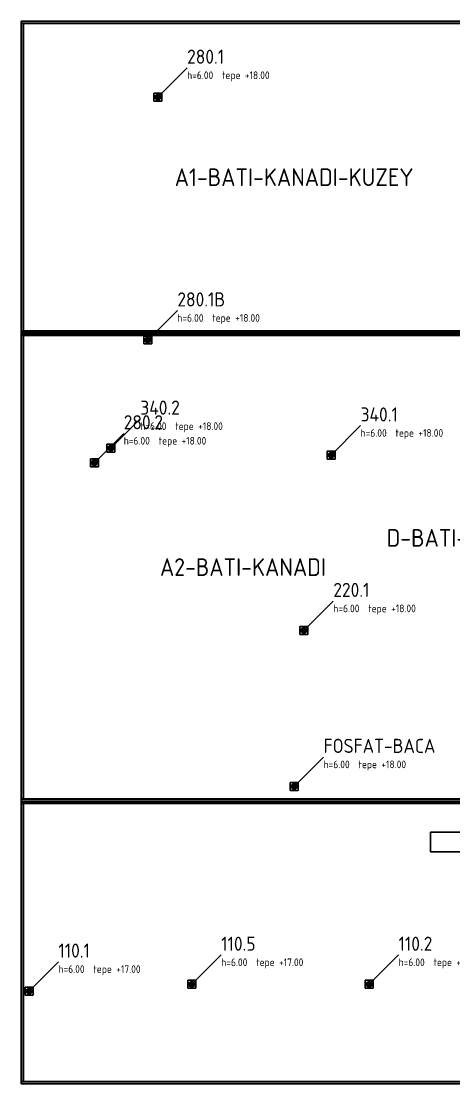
# Model space of a CAD drawing. Header units: millimetres. Extents: x 0 to 319848, y 0 to 191687.
# Drawn here: x 0 to 73552, y 0 to 180668 of the extents above; entities that cross this region are included whole.
import ezdxf
from ezdxf.enums import TextEntityAlignment as Align

# ---------------------------------------------------------------- set-up
doc = ezdxf.new("R2010")
doc.units = ezdxf.units.MM
for name, color, linetype in [('00-SINIR', 8, 'Continuous'), ('05-CEPHE', 253, 'Continuous'), ('10-CATI-DOSEME', 254, 'Continuous'), ('11-PARAPET', 9, 'Continuous'), ('16-KOPRU-BORU-HATTI', 33, 'Continuous'), ('20-BACA-110', 1, 'Continuous'), ('20-BACA-220', 90, 'Continuous'), ('20-BACA-280', 170, 'Continuous'), ('20-BACA-340', 230, 'Continuous'), ('20-BACA-DIGER', 12, 'Continuous'), ('30-BACA-KODU', 7, 'Continuous'), ('31-KILAVUZ-CIZGI', 8, 'Continuous')]:
    doc.layers.add(name, color=color, linetype=linetype)
doc.styles.add('ANNOT', font='isocp.shx')

# ---------------------------------------------------------------- blocks, each defined once
blk = doc.blocks.new('BACA_110_D800_H6000')
at = {"layer": '20-BACA-110'}
mesh = blk.add_polyface(dxfattribs=at)
corners = [(-680, -680), (680, -680), (680, 680), (-680, 680), (-680, -680, 400), (680, -680, 400), (680, 680, 400), (-680, 680, 400), (400, 0, 400), (380, 124, 400), (380, 124, 5550), (400, 0, 5550), (324, 235, 400), (324, 235, 5550), (235, 324, 400), (235, 324, 5550), (124, 380, 400), (124, 380, 5550), (0, 400, 400), (0, 400, 5550), (-124, 380, 400), (-124, 380, 5550), (-235, 324, 400), (-235, 324, 5550), (-324, 235, 400), (-324, 235, 5550), (-380, 124, 400), (-380, 124, 5550), (-400, 0, 400), (-400, 0, 5550), (-380, -124, 400), (-380, -124, 5550), (-324, -235, 400), (-324, -235, 5550), (-235, -324, 400), (-235, -324, 5550), (-124, -380, 400), (-124, -380, 5550), (0, -400, 400), (0, -400, 5550), (124, -380, 400), (124, -380, 5550), (235, -324, 400), (235, -324, 5550), (324, -235, 400), (324, -235, 5550), (380, -124, 400), (380, -124, 5550), (488, 0, 3130), (464, 151, 3130), (464, 151, 3270), (488, 0, 3270), (395, 287, 3130), (395, 287, 3270), (287, 395, 3130), (287, 395, 3270), (151, 464, 3130), (151, 464, 3270), (0, 488, 3130), (0, 488, 3270), (-151, 464, 3130), (-151, 464, 3270), (-287, 395, 3130), (-287, 395, 3270), (-395, 287, 3130), (-395, 287, 3270), (-464, 151, 3130), (-464, 151, 3270), (-488, 0, 3130), (-488, 0, 3270), (-464, -151, 3130), (-464, -151, 3270), (-395, -287, 3130), (-395, -287, 3270), (-287, -395, 3130), (-287, -395, 3270), (-151, -464, 3130), (-151, -464, 3270), (0, -488, 3130), (0, -488, 3270), (151, -464, 3130), (151, -464, 3270), (287, -395, 3130), (287, -395, 3270), (395, -287, 3130), (395, -287, 3270), (464, -151, 3130), (464, -151, 3270), (335, 109, 5850), (352, 0, 5850), (285, 207, 5850), (207, 285, 5850), (109, 335, 5850), (0, 352, 5850), (-109, 335, 5850), (-207, 285, 5850), (-285, 207, 5850), (-335, 109, 5850), (-352, 0, 5850), (-335, -109, 5850), (-285, -207, 5850), (-207, -285, 5850), (-109, -335, 5850), (0, -352, 5850), (109, -335, 5850), (207, -285, 5850), (285, -207, 5850), (335, -109, 5850), (380, 0, 5850), (361, 117, 5850), (361, 117, 6000), (380, 0, 6000), (307, 223, 5850), (307, 223, 6000), (223, 307, 5850), (223, 307, 6000), (117, 361, 5850), (117, 361, 6000), (0, 380, 5850), (0, 380, 6000), (-117, 361, 5850), (-117, 361, 6000), (-223, 307, 5850), (-223, 307, 6000), (-307, 223, 5850), (-307, 223, 6000), (-361, 117, 5850), (-361, 117, 6000), (-380, 0, 5850), (-380, 0, 6000), (-361, -117, 5850), (-361, -117, 6000), (-307, -223, 5850), (-307, -223, 6000), (-223, -307, 5850), (-223, -307, 6000), (-117, -361, 5850), (-117, -361, 6000), (0, -380, 5850), (0, -380, 6000), (117, -361, 5850), (117, -361, 6000), (223, -307, 5850), (223, -307, 6000), (307, -223, 5850), (307, -223, 6000), (361, -117, 5850), (361, -117, 6000)]
mesh.append_faces([[corners[k] for k in face] for face in [(0, 1, 2, 3), (4, 5, 6, 7), (0, 1, 5, 4), (1, 2, 6, 5), (2, 3, 7, 6), (3, 0, 4, 7), (8, 9, 10, 11), (9, 12, 13, 10), (12, 14, 15, 13), (14, 16, 17, 15), (16, 18, 19, 17), (18, 20, 21, 19), (20, 22, 23, 21), (22, 24, 25, 23), (24, 26, 27, 25), (26, 28, 29, 27), (28, 30, 31, 29), (30, 32, 33, 31), (32, 34, 35, 33), (34, 36, 37, 35), (36, 38, 39, 37), (38, 40, 41, 39), (40, 42, 43, 41), (42, 44, 45, 43), (44, 46, 47, 45), (46, 8, 11, 47), (8, 9, 12), (11, 10, 13), (8, 12, 14), (11, 13, 15), (8, 14, 16), (11, 15, 17), (8, 16, 18), (11, 17, 19), (8, 18, 20), (11, 19, 21), (8, 20, 22), (11, 21, 23), (8, 22, 24), (11, 23, 25), (8, 24, 26), (11, 25, 27), (8, 26, 28), (11, 27, 29), (8, 28, 30), (11, 29, 31), (8, 30, 32), (11, 31, 33), (8, 32, 34), (11, 33, 35), (8, 34, 36), (11, 35, 37), (8, 36, 38), (11, 37, 39), (8, 38, 40), (11, 39, 41), (8, 40, 42), (11, 41, 43), (8, 42, 44), (11, 43, 45), (8, 44, 46), (11, 45, 47), (48, 49, 50, 51), (49, 52, 53, 50), (52, 54, 55, 53), (54, 56, 57, 55), (56, 58, 59, 57), (58, 60, 61, 59), (60, 62, 63, 61), (62, 64, 65, 63), (64, 66, 67, 65), (66, 68, 69, 67), (68, 70, 71, 69), (70, 72, 73, 71), (72, 74, 75, 73), (74, 76, 77, 75), (76, 78, 79, 77), (78, 80, 81, 79), (80, 82, 83, 81), (82, 84, 85, 83), (84, 86, 87, 85), (86, 48, 51, 87), (11, 10, 88, 89), (10, 13, 90, 88), (13, 15, 91, 90), (15, 17, 92, 91), (17, 19, 93, 92), (19, 21, 94, 93), (21, 23, 95, 94), (23, 25, 96, 95), (25, 27, 97, 96), (27, 29, 98, 97), (29, 31, 99, 98), (31, 33, 100, 99), (33, 35, 101, 100), (35, 37, 102, 101), (37, 39, 103, 102), (39, 41, 104, 103), (41, 43, 105, 104), (43, 45, 106, 105), (45, 47, 107, 106), (47, 11, 89, 107), (108, 109, 110, 111), (109, 112, 113, 110), (112, 114, 115, 113), (114, 116, 117, 115), (116, 118, 119, 117), (118, 120, 121, 119), (120, 122, 123, 121), (122, 124, 125, 123), (124, 126, 127, 125), (126, 128, 129, 127), (128, 130, 131, 129), (130, 132, 133, 131), (132, 134, 135, 133), (134, 136, 137, 135), (136, 138, 139, 137), (138, 140, 141, 139), (140, 142, 143, 141), (142, 144, 145, 143), (144, 146, 147, 145), (146, 108, 111, 147), (108, 109, 112), (111, 110, 113), (108, 112, 114), (111, 113, 115), (108, 114, 116), (111, 115, 117), (108, 116, 118), (111, 117, 119), (108, 118, 120), (111, 119, 121), (108, 120, 122), (111, 121, 123), (108, 122, 124), (111, 123, 125), (108, 124, 126), (111, 125, 127), (108, 126, 128), (111, 127, 129), (108, 128, 130), (111, 129, 131), (108, 130, 132), (111, 131, 133), (108, 132, 134), (111, 133, 135), (108, 134, 136), (111, 135, 137), (108, 136, 138), (111, 137, 139), (108, 138, 140), (111, 139, 141), (108, 140, 142), (111, 141, 143), (108, 142, 144), (111, 143, 145), (108, 144, 146), (111, 145, 147)]])
blk = doc.blocks.new('BACA_220_D800_H6000')
at = {"layer": '20-BACA-220'}
mesh = blk.add_polyface(dxfattribs=at)
corners = [(-680, -680), (680, -680), (680, 680), (-680, 680), (-680, -680, 400), (680, -680, 400), (680, 680, 400), (-680, 680, 400), (400, 0, 400), (380, 124, 400), (380, 124, 5550), (400, 0, 5550), (324, 235, 400), (324, 235, 5550), (235, 324, 400), (235, 324, 5550), (124, 380, 400), (124, 380, 5550), (0, 400, 400), (0, 400, 5550), (-124, 380, 400), (-124, 380, 5550), (-235, 324, 400), (-235, 324, 5550), (-324, 235, 400), (-324, 235, 5550), (-380, 124, 400), (-380, 124, 5550), (-400, 0, 400), (-400, 0, 5550), (-380, -124, 400), (-380, -124, 5550), (-324, -235, 400), (-324, -235, 5550), (-235, -324, 400), (-235, -324, 5550), (-124, -380, 400), (-124, -380, 5550), (0, -400, 400), (0, -400, 5550), (124, -380, 400), (124, -380, 5550), (235, -324, 400), (235, -324, 5550), (324, -235, 400), (324, -235, 5550), (380, -124, 400), (380, -124, 5550), (488, 0, 3130), (464, 151, 3130), (464, 151, 3270), (488, 0, 3270), (395, 287, 3130), (395, 287, 3270), (287, 395, 3130), (287, 395, 3270), (151, 464, 3130), (151, 464, 3270), (0, 488, 3130), (0, 488, 3270), (-151, 464, 3130), (-151, 464, 3270), (-287, 395, 3130), (-287, 395, 3270), (-395, 287, 3130), (-395, 287, 3270), (-464, 151, 3130), (-464, 151, 3270), (-488, 0, 3130), (-488, 0, 3270), (-464, -151, 3130), (-464, -151, 3270), (-395, -287, 3130), (-395, -287, 3270), (-287, -395, 3130), (-287, -395, 3270), (-151, -464, 3130), (-151, -464, 3270), (0, -488, 3130), (0, -488, 3270), (151, -464, 3130), (151, -464, 3270), (287, -395, 3130), (287, -395, 3270), (395, -287, 3130), (395, -287, 3270), (464, -151, 3130), (464, -151, 3270), (335, 109, 5850), (352, 0, 5850), (285, 207, 5850), (207, 285, 5850), (109, 335, 5850), (0, 352, 5850), (-109, 335, 5850), (-207, 285, 5850), (-285, 207, 5850), (-335, 109, 5850), (-352, 0, 5850), (-335, -109, 5850), (-285, -207, 5850), (-207, -285, 5850), (-109, -335, 5850), (0, -352, 5850), (109, -335, 5850), (207, -285, 5850), (285, -207, 5850), (335, -109, 5850), (380, 0, 5850), (361, 117, 5850), (361, 117, 6000), (380, 0, 6000), (307, 223, 5850), (307, 223, 6000), (223, 307, 5850), (223, 307, 6000), (117, 361, 5850), (117, 361, 6000), (0, 380, 5850), (0, 380, 6000), (-117, 361, 5850), (-117, 361, 6000), (-223, 307, 5850), (-223, 307, 6000), (-307, 223, 5850), (-307, 223, 6000), (-361, 117, 5850), (-361, 117, 6000), (-380, 0, 5850), (-380, 0, 6000), (-361, -117, 5850), (-361, -117, 6000), (-307, -223, 5850), (-307, -223, 6000), (-223, -307, 5850), (-223, -307, 6000), (-117, -361, 5850), (-117, -361, 6000), (0, -380, 5850), (0, -380, 6000), (117, -361, 5850), (117, -361, 6000), (223, -307, 5850), (223, -307, 6000), (307, -223, 5850), (307, -223, 6000), (361, -117, 5850), (361, -117, 6000)]
mesh.append_faces([[corners[k] for k in face] for face in [(0, 1, 2, 3), (4, 5, 6, 7), (0, 1, 5, 4), (1, 2, 6, 5), (2, 3, 7, 6), (3, 0, 4, 7), (8, 9, 10, 11), (9, 12, 13, 10), (12, 14, 15, 13), (14, 16, 17, 15), (16, 18, 19, 17), (18, 20, 21, 19), (20, 22, 23, 21), (22, 24, 25, 23), (24, 26, 27, 25), (26, 28, 29, 27), (28, 30, 31, 29), (30, 32, 33, 31), (32, 34, 35, 33), (34, 36, 37, 35), (36, 38, 39, 37), (38, 40, 41, 39), (40, 42, 43, 41), (42, 44, 45, 43), (44, 46, 47, 45), (46, 8, 11, 47), (8, 9, 12), (11, 10, 13), (8, 12, 14), (11, 13, 15), (8, 14, 16), (11, 15, 17), (8, 16, 18), (11, 17, 19), (8, 18, 20), (11, 19, 21), (8, 20, 22), (11, 21, 23), (8, 22, 24), (11, 23, 25), (8, 24, 26), (11, 25, 27), (8, 26, 28), (11, 27, 29), (8, 28, 30), (11, 29, 31), (8, 30, 32), (11, 31, 33), (8, 32, 34), (11, 33, 35), (8, 34, 36), (11, 35, 37), (8, 36, 38), (11, 37, 39), (8, 38, 40), (11, 39, 41), (8, 40, 42), (11, 41, 43), (8, 42, 44), (11, 43, 45), (8, 44, 46), (11, 45, 47), (48, 49, 50, 51), (49, 52, 53, 50), (52, 54, 55, 53), (54, 56, 57, 55), (56, 58, 59, 57), (58, 60, 61, 59), (60, 62, 63, 61), (62, 64, 65, 63), (64, 66, 67, 65), (66, 68, 69, 67), (68, 70, 71, 69), (70, 72, 73, 71), (72, 74, 75, 73), (74, 76, 77, 75), (76, 78, 79, 77), (78, 80, 81, 79), (80, 82, 83, 81), (82, 84, 85, 83), (84, 86, 87, 85), (86, 48, 51, 87), (11, 10, 88, 89), (10, 13, 90, 88), (13, 15, 91, 90), (15, 17, 92, 91), (17, 19, 93, 92), (19, 21, 94, 93), (21, 23, 95, 94), (23, 25, 96, 95), (25, 27, 97, 96), (27, 29, 98, 97), (29, 31, 99, 98), (31, 33, 100, 99), (33, 35, 101, 100), (35, 37, 102, 101), (37, 39, 103, 102), (39, 41, 104, 103), (41, 43, 105, 104), (43, 45, 106, 105), (45, 47, 107, 106), (47, 11, 89, 107), (108, 109, 110, 111), (109, 112, 113, 110), (112, 114, 115, 113), (114, 116, 117, 115), (116, 118, 119, 117), (118, 120, 121, 119), (120, 122, 123, 121), (122, 124, 125, 123), (124, 126, 127, 125), (126, 128, 129, 127), (128, 130, 131, 129), (130, 132, 133, 131), (132, 134, 135, 133), (134, 136, 137, 135), (136, 138, 139, 137), (138, 140, 141, 139), (140, 142, 143, 141), (142, 144, 145, 143), (144, 146, 147, 145), (146, 108, 111, 147), (108, 109, 112), (111, 110, 113), (108, 112, 114), (111, 113, 115), (108, 114, 116), (111, 115, 117), (108, 116, 118), (111, 117, 119), (108, 118, 120), (111, 119, 121), (108, 120, 122), (111, 121, 123), (108, 122, 124), (111, 123, 125), (108, 124, 126), (111, 125, 127), (108, 126, 128), (111, 127, 129), (108, 128, 130), (111, 129, 131), (108, 130, 132), (111, 131, 133), (108, 132, 134), (111, 133, 135), (108, 134, 136), (111, 135, 137), (108, 136, 138), (111, 137, 139), (108, 138, 140), (111, 139, 141), (108, 140, 142), (111, 141, 143), (108, 142, 144), (111, 143, 145), (108, 144, 146), (111, 145, 147)]])
blk = doc.blocks.new('BACA_280_D800_H6000')
at = {"layer": '20-BACA-280'}
mesh = blk.add_polyface(dxfattribs=at)
corners = [(-680, -680), (680, -680), (680, 680), (-680, 680), (-680, -680, 400), (680, -680, 400), (680, 680, 400), (-680, 680, 400), (400, 0, 400), (380, 124, 400), (380, 124, 5550), (400, 0, 5550), (324, 235, 400), (324, 235, 5550), (235, 324, 400), (235, 324, 5550), (124, 380, 400), (124, 380, 5550), (0, 400, 400), (0, 400, 5550), (-124, 380, 400), (-124, 380, 5550), (-235, 324, 400), (-235, 324, 5550), (-324, 235, 400), (-324, 235, 5550), (-380, 124, 400), (-380, 124, 5550), (-400, 0, 400), (-400, 0, 5550), (-380, -124, 400), (-380, -124, 5550), (-324, -235, 400), (-324, -235, 5550), (-235, -324, 400), (-235, -324, 5550), (-124, -380, 400), (-124, -380, 5550), (0, -400, 400), (0, -400, 5550), (124, -380, 400), (124, -380, 5550), (235, -324, 400), (235, -324, 5550), (324, -235, 400), (324, -235, 5550), (380, -124, 400), (380, -124, 5550), (488, 0, 3130), (464, 151, 3130), (464, 151, 3270), (488, 0, 3270), (395, 287, 3130), (395, 287, 3270), (287, 395, 3130), (287, 395, 3270), (151, 464, 3130), (151, 464, 3270), (0, 488, 3130), (0, 488, 3270), (-151, 464, 3130), (-151, 464, 3270), (-287, 395, 3130), (-287, 395, 3270), (-395, 287, 3130), (-395, 287, 3270), (-464, 151, 3130), (-464, 151, 3270), (-488, 0, 3130), (-488, 0, 3270), (-464, -151, 3130), (-464, -151, 3270), (-395, -287, 3130), (-395, -287, 3270), (-287, -395, 3130), (-287, -395, 3270), (-151, -464, 3130), (-151, -464, 3270), (0, -488, 3130), (0, -488, 3270), (151, -464, 3130), (151, -464, 3270), (287, -395, 3130), (287, -395, 3270), (395, -287, 3130), (395, -287, 3270), (464, -151, 3130), (464, -151, 3270), (335, 109, 5850), (352, 0, 5850), (285, 207, 5850), (207, 285, 5850), (109, 335, 5850), (0, 352, 5850), (-109, 335, 5850), (-207, 285, 5850), (-285, 207, 5850), (-335, 109, 5850), (-352, 0, 5850), (-335, -109, 5850), (-285, -207, 5850), (-207, -285, 5850), (-109, -335, 5850), (0, -352, 5850), (109, -335, 5850), (207, -285, 5850), (285, -207, 5850), (335, -109, 5850), (380, 0, 5850), (361, 117, 5850), (361, 117, 6000), (380, 0, 6000), (307, 223, 5850), (307, 223, 6000), (223, 307, 5850), (223, 307, 6000), (117, 361, 5850), (117, 361, 6000), (0, 380, 5850), (0, 380, 6000), (-117, 361, 5850), (-117, 361, 6000), (-223, 307, 5850), (-223, 307, 6000), (-307, 223, 5850), (-307, 223, 6000), (-361, 117, 5850), (-361, 117, 6000), (-380, 0, 5850), (-380, 0, 6000), (-361, -117, 5850), (-361, -117, 6000), (-307, -223, 5850), (-307, -223, 6000), (-223, -307, 5850), (-223, -307, 6000), (-117, -361, 5850), (-117, -361, 6000), (0, -380, 5850), (0, -380, 6000), (117, -361, 5850), (117, -361, 6000), (223, -307, 5850), (223, -307, 6000), (307, -223, 5850), (307, -223, 6000), (361, -117, 5850), (361, -117, 6000)]
mesh.append_faces([[corners[k] for k in face] for face in [(0, 1, 2, 3), (4, 5, 6, 7), (0, 1, 5, 4), (1, 2, 6, 5), (2, 3, 7, 6), (3, 0, 4, 7), (8, 9, 10, 11), (9, 12, 13, 10), (12, 14, 15, 13), (14, 16, 17, 15), (16, 18, 19, 17), (18, 20, 21, 19), (20, 22, 23, 21), (22, 24, 25, 23), (24, 26, 27, 25), (26, 28, 29, 27), (28, 30, 31, 29), (30, 32, 33, 31), (32, 34, 35, 33), (34, 36, 37, 35), (36, 38, 39, 37), (38, 40, 41, 39), (40, 42, 43, 41), (42, 44, 45, 43), (44, 46, 47, 45), (46, 8, 11, 47), (8, 9, 12), (11, 10, 13), (8, 12, 14), (11, 13, 15), (8, 14, 16), (11, 15, 17), (8, 16, 18), (11, 17, 19), (8, 18, 20), (11, 19, 21), (8, 20, 22), (11, 21, 23), (8, 22, 24), (11, 23, 25), (8, 24, 26), (11, 25, 27), (8, 26, 28), (11, 27, 29), (8, 28, 30), (11, 29, 31), (8, 30, 32), (11, 31, 33), (8, 32, 34), (11, 33, 35), (8, 34, 36), (11, 35, 37), (8, 36, 38), (11, 37, 39), (8, 38, 40), (11, 39, 41), (8, 40, 42), (11, 41, 43), (8, 42, 44), (11, 43, 45), (8, 44, 46), (11, 45, 47), (48, 49, 50, 51), (49, 52, 53, 50), (52, 54, 55, 53), (54, 56, 57, 55), (56, 58, 59, 57), (58, 60, 61, 59), (60, 62, 63, 61), (62, 64, 65, 63), (64, 66, 67, 65), (66, 68, 69, 67), (68, 70, 71, 69), (70, 72, 73, 71), (72, 74, 75, 73), (74, 76, 77, 75), (76, 78, 79, 77), (78, 80, 81, 79), (80, 82, 83, 81), (82, 84, 85, 83), (84, 86, 87, 85), (86, 48, 51, 87), (11, 10, 88, 89), (10, 13, 90, 88), (13, 15, 91, 90), (15, 17, 92, 91), (17, 19, 93, 92), (19, 21, 94, 93), (21, 23, 95, 94), (23, 25, 96, 95), (25, 27, 97, 96), (27, 29, 98, 97), (29, 31, 99, 98), (31, 33, 100, 99), (33, 35, 101, 100), (35, 37, 102, 101), (37, 39, 103, 102), (39, 41, 104, 103), (41, 43, 105, 104), (43, 45, 106, 105), (45, 47, 107, 106), (47, 11, 89, 107), (108, 109, 110, 111), (109, 112, 113, 110), (112, 114, 115, 113), (114, 116, 117, 115), (116, 118, 119, 117), (118, 120, 121, 119), (120, 122, 123, 121), (122, 124, 125, 123), (124, 126, 127, 125), (126, 128, 129, 127), (128, 130, 131, 129), (130, 132, 133, 131), (132, 134, 135, 133), (134, 136, 137, 135), (136, 138, 139, 137), (138, 140, 141, 139), (140, 142, 143, 141), (142, 144, 145, 143), (144, 146, 147, 145), (146, 108, 111, 147), (108, 109, 112), (111, 110, 113), (108, 112, 114), (111, 113, 115), (108, 114, 116), (111, 115, 117), (108, 116, 118), (111, 117, 119), (108, 118, 120), (111, 119, 121), (108, 120, 122), (111, 121, 123), (108, 122, 124), (111, 123, 125), (108, 124, 126), (111, 125, 127), (108, 126, 128), (111, 127, 129), (108, 128, 130), (111, 129, 131), (108, 130, 132), (111, 131, 133), (108, 132, 134), (111, 133, 135), (108, 134, 136), (111, 135, 137), (108, 136, 138), (111, 137, 139), (108, 138, 140), (111, 139, 141), (108, 140, 142), (111, 141, 143), (108, 142, 144), (111, 143, 145), (108, 144, 146), (111, 145, 147)]])
blk = doc.blocks.new('BACA_340_D800_H6000')
at = {"layer": '20-BACA-340'}
mesh = blk.add_polyface(dxfattribs=at)
corners = [(-680, -680), (680, -680), (680, 680), (-680, 680), (-680, -680, 400), (680, -680, 400), (680, 680, 400), (-680, 680, 400), (400, 0, 400), (380, 124, 400), (380, 124, 5550), (400, 0, 5550), (324, 235, 400), (324, 235, 5550), (235, 324, 400), (235, 324, 5550), (124, 380, 400), (124, 380, 5550), (0, 400, 400), (0, 400, 5550), (-124, 380, 400), (-124, 380, 5550), (-235, 324, 400), (-235, 324, 5550), (-324, 235, 400), (-324, 235, 5550), (-380, 124, 400), (-380, 124, 5550), (-400, 0, 400), (-400, 0, 5550), (-380, -124, 400), (-380, -124, 5550), (-324, -235, 400), (-324, -235, 5550), (-235, -324, 400), (-235, -324, 5550), (-124, -380, 400), (-124, -380, 5550), (0, -400, 400), (0, -400, 5550), (124, -380, 400), (124, -380, 5550), (235, -324, 400), (235, -324, 5550), (324, -235, 400), (324, -235, 5550), (380, -124, 400), (380, -124, 5550), (488, 0, 3130), (464, 151, 3130), (464, 151, 3270), (488, 0, 3270), (395, 287, 3130), (395, 287, 3270), (287, 395, 3130), (287, 395, 3270), (151, 464, 3130), (151, 464, 3270), (0, 488, 3130), (0, 488, 3270), (-151, 464, 3130), (-151, 464, 3270), (-287, 395, 3130), (-287, 395, 3270), (-395, 287, 3130), (-395, 287, 3270), (-464, 151, 3130), (-464, 151, 3270), (-488, 0, 3130), (-488, 0, 3270), (-464, -151, 3130), (-464, -151, 3270), (-395, -287, 3130), (-395, -287, 3270), (-287, -395, 3130), (-287, -395, 3270), (-151, -464, 3130), (-151, -464, 3270), (0, -488, 3130), (0, -488, 3270), (151, -464, 3130), (151, -464, 3270), (287, -395, 3130), (287, -395, 3270), (395, -287, 3130), (395, -287, 3270), (464, -151, 3130), (464, -151, 3270), (335, 109, 5850), (352, 0, 5850), (285, 207, 5850), (207, 285, 5850), (109, 335, 5850), (0, 352, 5850), (-109, 335, 5850), (-207, 285, 5850), (-285, 207, 5850), (-335, 109, 5850), (-352, 0, 5850), (-335, -109, 5850), (-285, -207, 5850), (-207, -285, 5850), (-109, -335, 5850), (0, -352, 5850), (109, -335, 5850), (207, -285, 5850), (285, -207, 5850), (335, -109, 5850), (380, 0, 5850), (361, 117, 5850), (361, 117, 6000), (380, 0, 6000), (307, 223, 5850), (307, 223, 6000), (223, 307, 5850), (223, 307, 6000), (117, 361, 5850), (117, 361, 6000), (0, 380, 5850), (0, 380, 6000), (-117, 361, 5850), (-117, 361, 6000), (-223, 307, 5850), (-223, 307, 6000), (-307, 223, 5850), (-307, 223, 6000), (-361, 117, 5850), (-361, 117, 6000), (-380, 0, 5850), (-380, 0, 6000), (-361, -117, 5850), (-361, -117, 6000), (-307, -223, 5850), (-307, -223, 6000), (-223, -307, 5850), (-223, -307, 6000), (-117, -361, 5850), (-117, -361, 6000), (0, -380, 5850), (0, -380, 6000), (117, -361, 5850), (117, -361, 6000), (223, -307, 5850), (223, -307, 6000), (307, -223, 5850), (307, -223, 6000), (361, -117, 5850), (361, -117, 6000)]
mesh.append_faces([[corners[k] for k in face] for face in [(0, 1, 2, 3), (4, 5, 6, 7), (0, 1, 5, 4), (1, 2, 6, 5), (2, 3, 7, 6), (3, 0, 4, 7), (8, 9, 10, 11), (9, 12, 13, 10), (12, 14, 15, 13), (14, 16, 17, 15), (16, 18, 19, 17), (18, 20, 21, 19), (20, 22, 23, 21), (22, 24, 25, 23), (24, 26, 27, 25), (26, 28, 29, 27), (28, 30, 31, 29), (30, 32, 33, 31), (32, 34, 35, 33), (34, 36, 37, 35), (36, 38, 39, 37), (38, 40, 41, 39), (40, 42, 43, 41), (42, 44, 45, 43), (44, 46, 47, 45), (46, 8, 11, 47), (8, 9, 12), (11, 10, 13), (8, 12, 14), (11, 13, 15), (8, 14, 16), (11, 15, 17), (8, 16, 18), (11, 17, 19), (8, 18, 20), (11, 19, 21), (8, 20, 22), (11, 21, 23), (8, 22, 24), (11, 23, 25), (8, 24, 26), (11, 25, 27), (8, 26, 28), (11, 27, 29), (8, 28, 30), (11, 29, 31), (8, 30, 32), (11, 31, 33), (8, 32, 34), (11, 33, 35), (8, 34, 36), (11, 35, 37), (8, 36, 38), (11, 37, 39), (8, 38, 40), (11, 39, 41), (8, 40, 42), (11, 41, 43), (8, 42, 44), (11, 43, 45), (8, 44, 46), (11, 45, 47), (48, 49, 50, 51), (49, 52, 53, 50), (52, 54, 55, 53), (54, 56, 57, 55), (56, 58, 59, 57), (58, 60, 61, 59), (60, 62, 63, 61), (62, 64, 65, 63), (64, 66, 67, 65), (66, 68, 69, 67), (68, 70, 71, 69), (70, 72, 73, 71), (72, 74, 75, 73), (74, 76, 77, 75), (76, 78, 79, 77), (78, 80, 81, 79), (80, 82, 83, 81), (82, 84, 85, 83), (84, 86, 87, 85), (86, 48, 51, 87), (11, 10, 88, 89), (10, 13, 90, 88), (13, 15, 91, 90), (15, 17, 92, 91), (17, 19, 93, 92), (19, 21, 94, 93), (21, 23, 95, 94), (23, 25, 96, 95), (25, 27, 97, 96), (27, 29, 98, 97), (29, 31, 99, 98), (31, 33, 100, 99), (33, 35, 101, 100), (35, 37, 102, 101), (37, 39, 103, 102), (39, 41, 104, 103), (41, 43, 105, 104), (43, 45, 106, 105), (45, 47, 107, 106), (47, 11, 89, 107), (108, 109, 110, 111), (109, 112, 113, 110), (112, 114, 115, 113), (114, 116, 117, 115), (116, 118, 119, 117), (118, 120, 121, 119), (120, 122, 123, 121), (122, 124, 125, 123), (124, 126, 127, 125), (126, 128, 129, 127), (128, 130, 131, 129), (130, 132, 133, 131), (132, 134, 135, 133), (134, 136, 137, 135), (136, 138, 139, 137), (138, 140, 141, 139), (140, 142, 143, 141), (142, 144, 145, 143), (144, 146, 147, 145), (146, 108, 111, 147), (108, 109, 112), (111, 110, 113), (108, 112, 114), (111, 113, 115), (108, 114, 116), (111, 115, 117), (108, 116, 118), (111, 117, 119), (108, 118, 120), (111, 119, 121), (108, 120, 122), (111, 121, 123), (108, 122, 124), (111, 123, 125), (108, 124, 126), (111, 125, 127), (108, 126, 128), (111, 127, 129), (108, 128, 130), (111, 129, 131), (108, 130, 132), (111, 131, 133), (108, 132, 134), (111, 133, 135), (108, 134, 136), (111, 135, 137), (108, 136, 138), (111, 137, 139), (108, 138, 140), (111, 139, 141), (108, 140, 142), (111, 141, 143), (108, 142, 144), (111, 143, 145), (108, 144, 146), (111, 145, 147)]])
blk = doc.blocks.new('BACA_DIGER_D800_H6000')
at = {"layer": '20-BACA-DIGER'}
mesh = blk.add_polyface(dxfattribs=at)
corners = [(-680, -680), (680, -680), (680, 680), (-680, 680), (-680, -680, 400), (680, -680, 400), (680, 680, 400), (-680, 680, 400), (400, 0, 400), (380, 124, 400), (380, 124, 5550), (400, 0, 5550), (324, 235, 400), (324, 235, 5550), (235, 324, 400), (235, 324, 5550), (124, 380, 400), (124, 380, 5550), (0, 400, 400), (0, 400, 5550), (-124, 380, 400), (-124, 380, 5550), (-235, 324, 400), (-235, 324, 5550), (-324, 235, 400), (-324, 235, 5550), (-380, 124, 400), (-380, 124, 5550), (-400, 0, 400), (-400, 0, 5550), (-380, -124, 400), (-380, -124, 5550), (-324, -235, 400), (-324, -235, 5550), (-235, -324, 400), (-235, -324, 5550), (-124, -380, 400), (-124, -380, 5550), (0, -400, 400), (0, -400, 5550), (124, -380, 400), (124, -380, 5550), (235, -324, 400), (235, -324, 5550), (324, -235, 400), (324, -235, 5550), (380, -124, 400), (380, -124, 5550), (488, 0, 3130), (464, 151, 3130), (464, 151, 3270), (488, 0, 3270), (395, 287, 3130), (395, 287, 3270), (287, 395, 3130), (287, 395, 3270), (151, 464, 3130), (151, 464, 3270), (0, 488, 3130), (0, 488, 3270), (-151, 464, 3130), (-151, 464, 3270), (-287, 395, 3130), (-287, 395, 3270), (-395, 287, 3130), (-395, 287, 3270), (-464, 151, 3130), (-464, 151, 3270), (-488, 0, 3130), (-488, 0, 3270), (-464, -151, 3130), (-464, -151, 3270), (-395, -287, 3130), (-395, -287, 3270), (-287, -395, 3130), (-287, -395, 3270), (-151, -464, 3130), (-151, -464, 3270), (0, -488, 3130), (0, -488, 3270), (151, -464, 3130), (151, -464, 3270), (287, -395, 3130), (287, -395, 3270), (395, -287, 3130), (395, -287, 3270), (464, -151, 3130), (464, -151, 3270), (335, 109, 5850), (352, 0, 5850), (285, 207, 5850), (207, 285, 5850), (109, 335, 5850), (0, 352, 5850), (-109, 335, 5850), (-207, 285, 5850), (-285, 207, 5850), (-335, 109, 5850), (-352, 0, 5850), (-335, -109, 5850), (-285, -207, 5850), (-207, -285, 5850), (-109, -335, 5850), (0, -352, 5850), (109, -335, 5850), (207, -285, 5850), (285, -207, 5850), (335, -109, 5850), (380, 0, 5850), (361, 117, 5850), (361, 117, 6000), (380, 0, 6000), (307, 223, 5850), (307, 223, 6000), (223, 307, 5850), (223, 307, 6000), (117, 361, 5850), (117, 361, 6000), (0, 380, 5850), (0, 380, 6000), (-117, 361, 5850), (-117, 361, 6000), (-223, 307, 5850), (-223, 307, 6000), (-307, 223, 5850), (-307, 223, 6000), (-361, 117, 5850), (-361, 117, 6000), (-380, 0, 5850), (-380, 0, 6000), (-361, -117, 5850), (-361, -117, 6000), (-307, -223, 5850), (-307, -223, 6000), (-223, -307, 5850), (-223, -307, 6000), (-117, -361, 5850), (-117, -361, 6000), (0, -380, 5850), (0, -380, 6000), (117, -361, 5850), (117, -361, 6000), (223, -307, 5850), (223, -307, 6000), (307, -223, 5850), (307, -223, 6000), (361, -117, 5850), (361, -117, 6000)]
mesh.append_faces([[corners[k] for k in face] for face in [(0, 1, 2, 3), (4, 5, 6, 7), (0, 1, 5, 4), (1, 2, 6, 5), (2, 3, 7, 6), (3, 0, 4, 7), (8, 9, 10, 11), (9, 12, 13, 10), (12, 14, 15, 13), (14, 16, 17, 15), (16, 18, 19, 17), (18, 20, 21, 19), (20, 22, 23, 21), (22, 24, 25, 23), (24, 26, 27, 25), (26, 28, 29, 27), (28, 30, 31, 29), (30, 32, 33, 31), (32, 34, 35, 33), (34, 36, 37, 35), (36, 38, 39, 37), (38, 40, 41, 39), (40, 42, 43, 41), (42, 44, 45, 43), (44, 46, 47, 45), (46, 8, 11, 47), (8, 9, 12), (11, 10, 13), (8, 12, 14), (11, 13, 15), (8, 14, 16), (11, 15, 17), (8, 16, 18), (11, 17, 19), (8, 18, 20), (11, 19, 21), (8, 20, 22), (11, 21, 23), (8, 22, 24), (11, 23, 25), (8, 24, 26), (11, 25, 27), (8, 26, 28), (11, 27, 29), (8, 28, 30), (11, 29, 31), (8, 30, 32), (11, 31, 33), (8, 32, 34), (11, 33, 35), (8, 34, 36), (11, 35, 37), (8, 36, 38), (11, 37, 39), (8, 38, 40), (11, 39, 41), (8, 40, 42), (11, 41, 43), (8, 42, 44), (11, 43, 45), (8, 44, 46), (11, 45, 47), (48, 49, 50, 51), (49, 52, 53, 50), (52, 54, 55, 53), (54, 56, 57, 55), (56, 58, 59, 57), (58, 60, 61, 59), (60, 62, 63, 61), (62, 64, 65, 63), (64, 66, 67, 65), (66, 68, 69, 67), (68, 70, 71, 69), (70, 72, 73, 71), (72, 74, 75, 73), (74, 76, 77, 75), (76, 78, 79, 77), (78, 80, 81, 79), (80, 82, 83, 81), (82, 84, 85, 83), (84, 86, 87, 85), (86, 48, 51, 87), (11, 10, 88, 89), (10, 13, 90, 88), (13, 15, 91, 90), (15, 17, 92, 91), (17, 19, 93, 92), (19, 21, 94, 93), (21, 23, 95, 94), (23, 25, 96, 95), (25, 27, 97, 96), (27, 29, 98, 97), (29, 31, 99, 98), (31, 33, 100, 99), (33, 35, 101, 100), (35, 37, 102, 101), (37, 39, 103, 102), (39, 41, 104, 103), (41, 43, 105, 104), (43, 45, 106, 105), (45, 47, 107, 106), (47, 11, 89, 107), (108, 109, 110, 111), (109, 112, 113, 110), (112, 114, 115, 113), (114, 116, 117, 115), (116, 118, 119, 117), (118, 120, 121, 119), (120, 122, 123, 121), (122, 124, 125, 123), (124, 126, 127, 125), (126, 128, 129, 127), (128, 130, 131, 129), (130, 132, 133, 131), (132, 134, 135, 133), (134, 136, 137, 135), (136, 138, 139, 137), (138, 140, 141, 139), (140, 142, 143, 141), (142, 144, 145, 143), (144, 146, 147, 145), (146, 108, 111, 147), (108, 109, 112), (111, 110, 113), (108, 112, 114), (111, 113, 115), (108, 114, 116), (111, 115, 117), (108, 116, 118), (111, 117, 119), (108, 118, 120), (111, 119, 121), (108, 120, 122), (111, 121, 123), (108, 122, 124), (111, 123, 125), (108, 124, 126), (111, 125, 127), (108, 126, 128), (111, 127, 129), (108, 128, 130), (111, 129, 131), (108, 130, 132), (111, 131, 133), (108, 132, 134), (111, 133, 135), (108, 134, 136), (111, 135, 137), (108, 136, 138), (111, 137, 139), (108, 138, 140), (111, 139, 141), (108, 140, 142), (111, 141, 143), (108, 142, 144), (111, 143, 145), (108, 144, 146), (111, 145, 147)]])

msp = doc.modelspace()

# ---------------------------------------------------------------- linework, layer by layer
at = {"layer": '00-SINIR'}
for points in [[(0, 127627.5), (92820, 127627.5), (92820, 180667.5), (0, 180667.5)], [(0, 48067.5), (75416.25, 48067.5), (75416.25, 127627.5), (0, 127627.5)], [(0, 0), (300007.5, 0), (300007.5, 48067.5), (0, 48067.5)]]:
    msp.add_lwpolyline(points, close=True, dxfattribs=at)
at = {"layer": '16-KOPRU-BORU-HATTI'}
msp.add_line((69615, 39448.5, 13000), (75876.6667, 39448.5, 15400), dxfattribs=at)
at = {"layer": '31-KILAVUZ-CIZGI'}
for points in [[(23205, 167739, 18000), (23205, 167739, 20500), (28205, 172739, 20500)], [(21547.5, 126467.25, 18000), (21547.5, 126467.25, 20500), (26547.5, 131467.25, 20500)], [(15249, 108069, 18000), (15249, 108069, 20500), (20249, 113069, 20500)], [(12431.25, 105582.75, 18000), (12431.25, 105582.75, 20500), (17431.25, 110582.75, 20500)], [(52708.5, 106908.75, 18000), (52708.5, 106908.75, 20500), (57708.5, 111908.75, 20500)], [(48067.5, 77073.75, 18000), (48067.5, 77073.75, 20500), (53067.5, 82073.75, 20500)], [(46410, 50553.75, 18000), (46410, 50553.75, 20500), (51410, 55553.75, 20500)], [(29006.25, 16906.5, 17000), (29006.25, 16906.5, 19500), (34006.25, 21906.5, 19500)], [(59172.75, 16906.5, 17000), (59172.75, 16906.5, 19500), (64172.75, 21906.5, 19500)], [(1326, 15746.25, 17000), (1326, 15746.25, 19500), (6326, 20746.25, 19500)]]:
    msp.add_polyline3d(points, dxfattribs=at)

# ---------------------------------------------------------------- block references
at = {"layer": '20-BACA-110'}
for p in [(1326, 15746.25, 11000), (29006.25, 16906.5, 11000), (59172.75, 16906.5, 11000)]:
    msp.add_blockref('BACA_110_D800_H6000', p, dxfattribs=at)
at = {"layer": '20-BACA-220'}
msp.add_blockref('BACA_220_D800_H6000', (48067.5, 77073.75, 12000), dxfattribs=at)
at = {"layer": '20-BACA-280'}
for p in [(23205, 167739, 12000), (21547.5, 126467.25, 12000), (12431.25, 105582.75, 12000)]:
    msp.add_blockref('BACA_280_D800_H6000', p, dxfattribs=at)
at = {"layer": '20-BACA-340'}
for p in [(15249, 108069, 12000), (52708.5, 106908.75, 12000)]:
    msp.add_blockref('BACA_340_D800_H6000', p, dxfattribs=at)
at = {"layer": '20-BACA-DIGER'}
msp.add_blockref('BACA_DIGER_D800_H6000', (46410, 50553.75, 12000), dxfattribs=at)

# ---------------------------------------------------------------- texts
at = {"layer": '30-BACA-KODU', "color": 170, "style": 'ANNOT'}
for s, p in [('280.1', (28205, 173439, 20500)), ('280.1B', (26547.5, 132167.25, 20500)), ('280.2', (17431.25, 111282.75, 20500))]:
    msp.add_text(s, height=2400, dxfattribs=at).set_placement(p)
at = {"layer": '30-BACA-KODU', "color": 8, "style": 'ANNOT'}
for s, p in [('h=6.00  tepe +18.00', (28205, 170839, 20500)), ('h=6.00  tepe +18.00', (26547.5, 129567.25, 20500)), ('h=6.00  tepe +18.00', (20249, 111169, 20500)), ('h=6.00  tepe +18.00', (57708.5, 110008.75, 20500)), ('h=6.00  tepe +18.00', (17431.25, 108682.75, 20500)), ('h=6.00  tepe +18.00', (53067.5, 80173.75, 20500)), ('h=6.00  tepe +18.00', (51410, 53653.75, 20500)), ('h=6.00  tepe +17.00', (6326, 18846.25, 19500)), ('h=6.00  tepe +17.00', (34006.25, 20006.5, 19500)), ('h=6.00  tepe +17.00', (64172.75, 20006.5, 19500))]:
    msp.add_text(s, height=1300, dxfattribs=at).set_placement(p)
for s, p in [('A1-BATI-KANADI-KUZEY', (46410, 154147.5, 12200)), ('D-BATI-TESISAT-GALERISI', (84118.125, 92820, 17700)), ('A2-BATI-KANADI', (37708.125, 87847.5, 12200))]:
    msp.add_text(s, height=3000, dxfattribs=at).set_placement(p, align=Align.MIDDLE_CENTER)
at = {"layer": '30-BACA-KODU', "color": 230, "style": 'ANNOT'}
for s, p in [('340.2', (20249, 113769, 20500)), ('340.1', (57708.5, 112608.75, 20500))]:
    msp.add_text(s, height=2400, dxfattribs=at).set_placement(p)
at = {"layer": '30-BACA-KODU', "color": 90, "style": 'ANNOT'}
msp.add_text('220.1', height=2400, dxfattribs=at).set_placement((53067.5, 82773.75, 20500))
at = {"layer": '30-BACA-KODU', "color": 12, "style": 'ANNOT'}
msp.add_text('FOSFAT-BACA', height=2400, dxfattribs=at).set_placement((51410, 56253.75, 20500))
at = {"layer": '30-BACA-KODU', "color": 1, "style": 'ANNOT'}
for s, p in [('110.1', (6326, 21446.25, 19500)), ('110.5', (34006.25, 22606.5, 19500)), ('110.2', (64172.75, 22606.5, 19500))]:
    msp.add_text(s, height=2400, dxfattribs=at).set_placement(p)

# ---------------------------------------------------------------- meshes
at = {"layer": '05-CEPHE'}
mesh = msp.add_polyface(dxfattribs=at)
corners = [(0, 127627.5), (92820, 127627.5), (92820, 128027.5), (0, 128027.5), (0, 127627.5, 11600), (92820, 127627.5, 11600), (92820, 128027.5, 11600), (0, 128027.5, 11600), (0, 180267.5), (92820, 180267.5), (92820, 180667.5), (0, 180667.5), (0, 180267.5, 11600), (92820, 180267.5, 11600), (92820, 180667.5, 11600), (0, 180667.5, 11600), (400, 128027.5), (400, 180267.5), (400, 128027.5, 11600), (400, 180267.5, 11600), (92420, 128027.5), (92420, 180267.5), (92420, 128027.5, 11600), (92420, 180267.5, 11600)]
mesh.append_faces([[corners[k] for k in face] for face in [(0, 1, 2, 3), (4, 5, 6, 7), (0, 1, 5, 4), (1, 2, 6, 5), (2, 3, 7, 6), (3, 0, 4, 7), (8, 9, 10, 11), (12, 13, 14, 15), (8, 9, 13, 12), (9, 10, 14, 13), (10, 11, 15, 14), (11, 8, 12, 15), (3, 16, 17, 8), (7, 18, 19, 12), (3, 16, 18, 7), (16, 17, 19, 18), (17, 8, 12, 19), (8, 3, 7, 12), (20, 2, 9, 21), (22, 6, 13, 23), (20, 2, 6, 22), (2, 9, 13, 6), (9, 21, 23, 13), (21, 20, 22, 23)]])
mesh = msp.add_polyface(dxfattribs=at)
corners = [(0, 48067.5), (75416.25, 48067.5), (75416.25, 48467.5), (0, 48467.5), (0, 48067.5, 11600), (75416.25, 48067.5, 11600), (75416.25, 48467.5, 11600), (0, 48467.5, 11600), (0, 127227.5), (75416.25, 127227.5), (75416.25, 127627.5), (0, 127627.5), (0, 127227.5, 11600), (75416.25, 127227.5, 11600), (75416.25, 127627.5, 11600), (0, 127627.5, 11600), (400, 48467.5), (400, 127227.5), (400, 48467.5, 11600), (400, 127227.5, 11600), (75016.25, 48467.5), (75016.25, 127227.5), (75016.25, 48467.5, 11600), (75016.25, 127227.5, 11600)]
mesh.append_faces([[corners[k] for k in face] for face in [(0, 1, 2, 3), (4, 5, 6, 7), (0, 1, 5, 4), (1, 2, 6, 5), (2, 3, 7, 6), (3, 0, 4, 7), (8, 9, 10, 11), (12, 13, 14, 15), (8, 9, 13, 12), (9, 10, 14, 13), (10, 11, 15, 14), (11, 8, 12, 15), (3, 16, 17, 8), (7, 18, 19, 12), (3, 16, 18, 7), (16, 17, 19, 18), (17, 8, 12, 19), (8, 3, 7, 12), (20, 2, 9, 21), (22, 6, 13, 23), (20, 2, 6, 22), (2, 9, 13, 6), (9, 21, 23, 13), (21, 20, 22, 23)]])
mesh = msp.add_polyface(dxfattribs=at)
corners = [(0, 0), (300007.5, 0), (300007.5, 400), (0, 400), (0, 0, 10600), (300007.5, 0, 10600), (300007.5, 400, 10600), (0, 400, 10600), (0, 47667.5), (300007.5, 47667.5), (300007.5, 48067.5), (0, 48067.5), (0, 47667.5, 10600), (300007.5, 47667.5, 10600), (300007.5, 48067.5, 10600), (0, 48067.5, 10600), (400, 400), (400, 47667.5), (400, 400, 10600), (400, 47667.5, 10600), (299607.5, 400), (299607.5, 47667.5), (299607.5, 400, 10600), (299607.5, 47667.5, 10600)]
mesh.append_faces([[corners[k] for k in face] for face in [(0, 1, 2, 3), (4, 5, 6, 7), (0, 1, 5, 4), (1, 2, 6, 5), (2, 3, 7, 6), (3, 0, 4, 7), (8, 9, 10, 11), (12, 13, 14, 15), (8, 9, 13, 12), (9, 10, 14, 13), (10, 11, 15, 14), (11, 8, 12, 15), (3, 16, 17, 8), (7, 18, 19, 12), (3, 16, 18, 7), (16, 17, 19, 18), (17, 8, 12, 19), (8, 3, 7, 12), (20, 2, 9, 21), (22, 6, 13, 23), (20, 2, 6, 22), (2, 9, 13, 6), (9, 21, 23, 13), (21, 20, 22, 23)]])
at = {"layer": '10-CATI-DOSEME'}
mesh = msp.add_polyface(dxfattribs=at)
corners = [(0, 127627.5, 11600), (92820, 127627.5, 11600), (92820, 180667.5, 11600), (0, 180667.5, 11600), (0, 127627.5, 12000), (92820, 127627.5, 12000), (92820, 180667.5, 12000), (0, 180667.5, 12000)]
mesh.append_faces([[corners[k] for k in face] for face in [(0, 1, 2, 3), (4, 5, 6, 7), (0, 1, 5, 4), (1, 2, 6, 5), (2, 3, 7, 6), (3, 0, 4, 7)]])
mesh = msp.add_polyface(dxfattribs=at)
corners = [(0, 48067.5, 11600), (75416.25, 48067.5, 11600), (75416.25, 127627.5, 11600), (0, 127627.5, 11600), (0, 48067.5, 12000), (75416.25, 48067.5, 12000), (75416.25, 127627.5, 12000), (0, 127627.5, 12000)]
mesh.append_faces([[corners[k] for k in face] for face in [(0, 1, 2, 3), (4, 5, 6, 7), (0, 1, 5, 4), (1, 2, 6, 5), (2, 3, 7, 6), (3, 0, 4, 7)]])
mesh = msp.add_polyface(dxfattribs=at)
corners = [(0, 0, 10600), (300007.5, 0, 10600), (300007.5, 48067.5, 10600), (0, 48067.5, 10600), (0, 0, 11000), (300007.5, 0, 11000), (300007.5, 48067.5, 11000), (0, 48067.5, 11000)]
mesh.append_faces([[corners[k] for k in face] for face in [(0, 1, 2, 3), (4, 5, 6, 7), (0, 1, 5, 4), (1, 2, 6, 5), (2, 3, 7, 6), (3, 0, 4, 7)]])
at = {"layer": '11-PARAPET'}
mesh = msp.add_polyface(dxfattribs=at)
corners = [(0, 127627.5, 12000), (92820, 127627.5, 12000), (92820, 127927.5, 12000), (0, 127927.5, 12000), (0, 127627.5, 13000), (92820, 127627.5, 13000), (92820, 127927.5, 13000), (0, 127927.5, 13000), (0, 180367.5, 12000), (92820, 180367.5, 12000), (92820, 180667.5, 12000), (0, 180667.5, 12000), (0, 180367.5, 13000), (92820, 180367.5, 13000), (92820, 180667.5, 13000), (0, 180667.5, 13000), (300, 127927.5, 12000), (300, 180367.5, 12000), (300, 127927.5, 13000), (300, 180367.5, 13000), (92520, 127927.5, 12000), (92520, 180367.5, 12000), (92520, 127927.5, 13000), (92520, 180367.5, 13000)]
mesh.append_faces([[corners[k] for k in face] for face in [(0, 1, 2, 3), (4, 5, 6, 7), (0, 1, 5, 4), (1, 2, 6, 5), (2, 3, 7, 6), (3, 0, 4, 7), (8, 9, 10, 11), (12, 13, 14, 15), (8, 9, 13, 12), (9, 10, 14, 13), (10, 11, 15, 14), (11, 8, 12, 15), (3, 16, 17, 8), (7, 18, 19, 12), (3, 16, 18, 7), (16, 17, 19, 18), (17, 8, 12, 19), (8, 3, 7, 12), (20, 2, 9, 21), (22, 6, 13, 23), (20, 2, 6, 22), (2, 9, 13, 6), (9, 21, 23, 13), (21, 20, 22, 23)]])
mesh = msp.add_polyface(dxfattribs=at)
corners = [(0, 48067.5, 12000), (75416.25, 48067.5, 12000), (75416.25, 48367.5, 12000), (0, 48367.5, 12000), (0, 48067.5, 13000), (75416.25, 48067.5, 13000), (75416.25, 48367.5, 13000), (0, 48367.5, 13000), (0, 127327.5, 12000), (75416.25, 127327.5, 12000), (75416.25, 127627.5, 12000), (0, 127627.5, 12000), (0, 127327.5, 13000), (75416.25, 127327.5, 13000), (75416.25, 127627.5, 13000), (0, 127627.5, 13000), (300, 48367.5, 12000), (300, 127327.5, 12000), (300, 48367.5, 13000), (300, 127327.5, 13000), (75116.25, 48367.5, 12000), (75116.25, 127327.5, 12000), (75116.25, 48367.5, 13000), (75116.25, 127327.5, 13000)]
mesh.append_faces([[corners[k] for k in face] for face in [(0, 1, 2, 3), (4, 5, 6, 7), (0, 1, 5, 4), (1, 2, 6, 5), (2, 3, 7, 6), (3, 0, 4, 7), (8, 9, 10, 11), (12, 13, 14, 15), (8, 9, 13, 12), (9, 10, 14, 13), (10, 11, 15, 14), (11, 8, 12, 15), (3, 16, 17, 8), (7, 18, 19, 12), (3, 16, 18, 7), (16, 17, 19, 18), (17, 8, 12, 19), (8, 3, 7, 12), (20, 2, 9, 21), (22, 6, 13, 23), (20, 2, 6, 22), (2, 9, 13, 6), (9, 21, 23, 13), (21, 20, 22, 23)]])
mesh = msp.add_polyface(dxfattribs=at)
corners = [(0, 0, 11000), (300007.5, 0, 11000), (300007.5, 300, 11000), (0, 300, 11000), (0, 0, 12000), (300007.5, 0, 12000), (300007.5, 300, 12000), (0, 300, 12000), (0, 47767.5, 11000), (300007.5, 47767.5, 11000), (300007.5, 48067.5, 11000), (0, 48067.5, 11000), (0, 47767.5, 12000), (300007.5, 47767.5, 12000), (300007.5, 48067.5, 12000), (0, 48067.5, 12000), (300, 300, 11000), (300, 47767.5, 11000), (300, 300, 12000), (300, 47767.5, 12000), (299707.5, 300, 11000), (299707.5, 47767.5, 11000), (299707.5, 300, 12000), (299707.5, 47767.5, 12000)]
mesh.append_faces([[corners[k] for k in face] for face in [(0, 1, 2, 3), (4, 5, 6, 7), (0, 1, 5, 4), (1, 2, 6, 5), (2, 3, 7, 6), (3, 0, 4, 7), (8, 9, 10, 11), (12, 13, 14, 15), (8, 9, 13, 12), (9, 10, 14, 13), (10, 11, 15, 14), (11, 8, 12, 15), (3, 16, 17, 8), (7, 18, 19, 12), (3, 16, 18, 7), (16, 17, 19, 18), (17, 8, 12, 19), (8, 3, 7, 12), (20, 2, 9, 21), (22, 6, 13, 23), (20, 2, 6, 22), (2, 9, 13, 6), (9, 21, 23, 13), (21, 20, 22, 23)]])
at = {"layer": '16-KOPRU-BORU-HATTI'}
mesh = msp.add_polyface(dxfattribs=at)
corners = [(69615, 39448.5, 13000), (125970, 39448.5, 13000), (125970, 42763.5, 13000), (69615, 42763.5, 13000), (69615, 39448.5, 15400), (125970, 39448.5, 15400), (125970, 42763.5, 15400), (69615, 42763.5, 15400)]
mesh.append_faces([[corners[k] for k in face] for face in [(0, 1, 2, 3), (4, 5, 6, 7), (0, 1, 5, 4), (1, 2, 6, 5), (2, 3, 7, 6), (3, 0, 4, 7)]])

doc.saveas('drawing.dxf')
